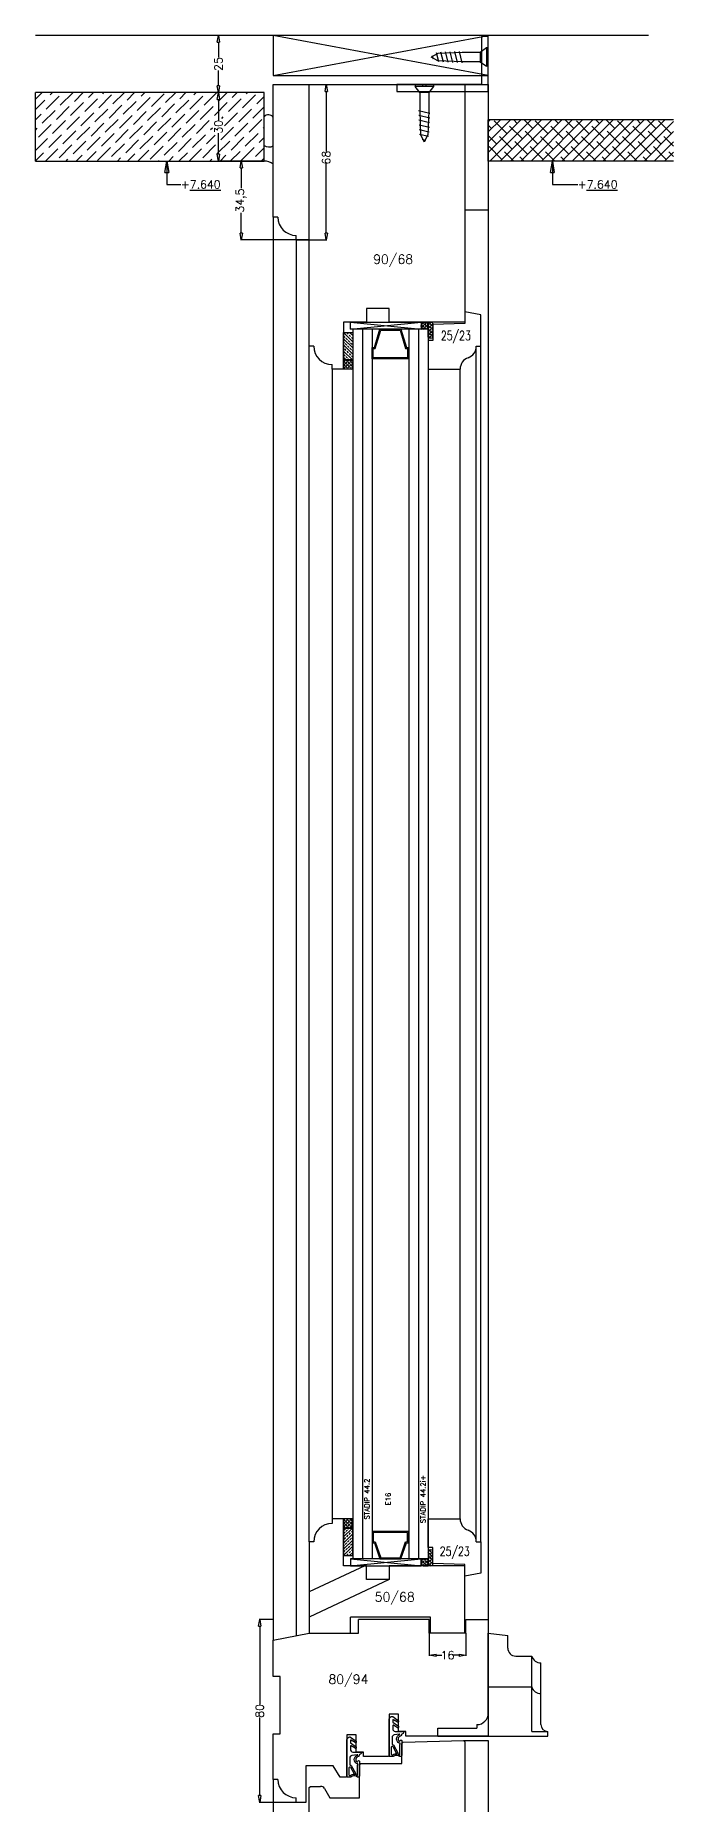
# Model space of a CAD drawing. Header units: millimetres. Extents: x -1007 to 7712, y -6262 to -71.
# Drawn here: x 625 to 904, y -1238 to -464 of the extents above; entities that cross this region are included whole.
import ezdxf
from ezdxf.enums import TextEntityAlignment as Align

# ---------------------------------------------------------------- set-up
doc = ezdxf.new("R2010")
doc.units = ezdxf.units.MM
doc.layers.get('0').update_dxf_attribs({"color": 250})
doc.layers.add('dim', color=7, linetype='Continuous')
doc.styles.add('romans', font='romans.shx')
doc.dimstyles.new('Ech 1-1', dxfattribs={"dimtxt": 3.5, "dimasz": 3, "dimexe": 0.25, "dimexo": 0, "dimgap": 0.01, "dimtad": 0, "dimdec": 8, "dimzin": 12, "dimtxsty": 'romans', "dimblk": 'CLOSEDBLANK', "dimcen": 2.5, "dimclrd": 9, "dimclre": 9, "dimclrt": 6, "dimadec": 4, "dimazin": 3, "dimtfac": 1, "dimtdec": 8, "dimtmove": 0, "dimatfit": 3, "dimldrblk": 'CLOSEDBLANK', "dimfxl": 0, "dimarcsym": 0})

# ---------------------------------------------------------------- blocks, each defined once
blk = doc.blocks.new('_ClosedBlank')
at = {"color": 0, "linetype": 'ByBlock', "lineweight": -2}
for p, q in [((-1, 0.17), (0, 0)), ((-1, 0.17), (-1, -0.17)), ((0, 0), (-1, -0.17))]:
    blk.add_line(p, q, dxfattribs=at)
blk = doc.blocks.new('*D16')
at = {"layer": 'Defpoints', "color": 0, "transparency": 16777216}
for p in [(723.32, -1156.64), (729.27, -1156.64), (739.27, -1236.64)]:
    blk.add_point(p, dxfattribs=at)
at = {"layer": 'dim', "color": 9, "lineweight": -2, "transparency": 16777216}
for p, q in [((729.27, -1156.64), (723.07, -1156.64)), ((723.32, -1159.64), (723.32, -1193.79)), ((723.32, -1233.64), (723.32, -1199.48)), ((739.27, -1236.64), (723.07, -1236.64))]:
    blk.add_line(p, q, dxfattribs=at)
at = {"layer": 'dim', "color": 9, "lineweight": -2, "transparency": 16777216, "xscale": 3, "yscale": 3, "zscale": 3}
for p, rotation in [((723.32, -1156.64), 90), ((723.32, -1236.64), 270)]:
    blk.add_blockref('_ClosedBlank', p, dxfattribs=dict(at, rotation=rotation))
at = {"layer": 'dim', "color": 6, "transparency": 16777216, "insert": (723.32, -1196.64), "char_height": 3.5, "attachment_point": 5, "rotation": 90, "style": 'romans'}
blk.add_mtext('80', dxfattribs=at)
blk = doc.blocks.new('*D69')
at = {"layer": 'Defpoints', "color": 0, "transparency": 16777216}
for p in [(725.27, -488.64), (705.28, -518.64), (725.27, -518.64)]:
    blk.add_point(p, dxfattribs=at)
at = {"layer": 'dim', "color": 9, "lineweight": -2, "transparency": 16777216}
for p, q in [((725.27, -488.64), (705.03, -488.64)), ((705.28, -491.64), (705.28, -500.79)), ((705.28, -515.64), (705.28, -506.48)), ((725.27, -518.64), (705.03, -518.64))]:
    blk.add_line(p, q, dxfattribs=at)
at = {"layer": 'dim', "color": 9, "lineweight": -2, "transparency": 16777216, "xscale": 3, "yscale": 3, "zscale": 3}
for p, rotation in [((705.28, -488.64), 90), ((705.28, -518.64), 270)]:
    blk.add_blockref('_ClosedBlank', p, dxfattribs=dict(at, rotation=rotation))
at = {"layer": 'dim', "color": 6, "transparency": 16777216, "insert": (705.28, -503.64), "char_height": 3.5, "attachment_point": 5, "rotation": 90, "style": 'romans'}
blk.add_mtext('30', dxfattribs=at)
blk = doc.blocks.new('*D17')
at = {"layer": 'Defpoints', "color": 0, "transparency": 16777216}
for p in [(715.24, -518.64), (725.27, -518.64), (739.27, -553.14)]:
    blk.add_point(p, dxfattribs=at)
at = {"layer": 'dim', "color": 9, "lineweight": -2, "transparency": 16777216}
for p, q in [((725.27, -518.64), (714.99, -518.64)), ((715.24, -521.64), (715.24, -530.54)), ((715.24, -550.14), (715.24, -541.23)), ((739.27, -553.14), (714.99, -553.14))]:
    blk.add_line(p, q, dxfattribs=at)
at = {"layer": 'dim', "color": 9, "lineweight": -2, "transparency": 16777216, "xscale": 3, "yscale": 3, "zscale": 3}
for p, rotation in [((715.24, -518.64), 90), ((715.24, -553.14), 270)]:
    blk.add_blockref('_ClosedBlank', p, dxfattribs=dict(at, rotation=rotation))
at = {"layer": 'dim', "color": 6, "transparency": 16777216, "insert": (715.24, -535.89), "char_height": 3.5, "attachment_point": 5, "rotation": 90, "style": 'romans'}
blk.add_mtext('34,5', dxfattribs=at)
blk = doc.blocks.new('*D70')
at = {"layer": 'Defpoints', "color": 0, "transparency": 16777216}
for p in [(705.28, -463.64), (729.27, -463.64), (725.27, -488.64)]:
    blk.add_point(p, dxfattribs=at)
at = {"layer": 'dim', "color": 9, "lineweight": -2, "transparency": 16777216}
for p, q in [((729.27, -463.64), (705.03, -463.64)), ((705.28, -466.64), (705.28, -473.29)), ((705.28, -485.64), (705.28, -478.98)), ((725.27, -488.64), (705.03, -488.64))]:
    blk.add_line(p, q, dxfattribs=at)
at = {"layer": 'dim', "color": 9, "lineweight": -2, "transparency": 16777216, "xscale": 3, "yscale": 3, "zscale": 3}
for p, rotation in [((705.28, -463.64), 90), ((705.28, -488.64), 270)]:
    blk.add_blockref('_ClosedBlank', p, dxfattribs=dict(at, rotation=rotation))
at = {"layer": 'dim', "color": 6, "transparency": 16777216, "insert": (705.28, -476.14), "char_height": 3.5, "attachment_point": 5, "rotation": 90, "style": 'romans'}
blk.add_mtext('25', dxfattribs=at)
blk = doc.blocks.new('*D18')
at = {"layer": 'Defpoints', "color": 0, "transparency": 16777216}
for p in [(729.27, -485.14), (752.39, -485.14), (739.27, -553.14)]:
    blk.add_point(p, dxfattribs=at)
at = {"layer": 'dim', "color": 9, "lineweight": -2, "transparency": 16777216}
for p, q in [((729.27, -485.14), (752.64, -485.14)), ((752.39, -488.14), (752.39, -514.38)), ((752.39, -550.14), (752.39, -519.9)), ((739.27, -553.14), (752.64, -553.14))]:
    blk.add_line(p, q, dxfattribs=at)
at = {"layer": 'dim', "color": 9, "lineweight": -2, "transparency": 16777216, "xscale": 3, "yscale": 3, "zscale": 3}
for p, rotation in [((752.39, -485.14), 90), ((752.39, -553.14), 270)]:
    blk.add_blockref('_ClosedBlank', p, dxfattribs=dict(at, rotation=rotation))
at = {"layer": 'dim', "color": 6, "transparency": 16777216, "insert": (752.39, -517.14), "char_height": 3.5, "attachment_point": 5, "rotation": 90, "style": 'romans'}
blk.add_mtext('68', dxfattribs=at)
blk = doc.blocks.new('*D72')
at = {"layer": 'Defpoints', "color": 0, "transparency": 16777216}
for p in [(797.47, -1162.64), (813.47, -1162.64), (813.47, -1172.26)]:
    blk.add_point(p, dxfattribs=at)
at = {"layer": 'dim', "color": 9, "lineweight": -2, "transparency": 16777216}
for p, q in [((797.47, -1162.64), (797.47, -1172.51)), ((813.47, -1162.64), (813.47, -1172.51)), ((800.47, -1172.26), (802.88, -1172.26)), ((810.47, -1172.26), (808.06, -1172.26))]:
    blk.add_line(p, q, dxfattribs=at)
at = {"layer": 'dim', "color": 9, "lineweight": -2, "transparency": 16777216, "xscale": 3, "yscale": 3, "zscale": 3, "rotation": 180}
blk.add_blockref('_ClosedBlank', (797.47, -1172.26), dxfattribs=at)
at = {"layer": 'dim', "color": 9, "lineweight": -2, "transparency": 16777216, "xscale": 3, "yscale": 3, "zscale": 3}
blk.add_blockref('_ClosedBlank', (813.47, -1172.26), dxfattribs=at)
at = {"layer": 'dim', "color": 6, "transparency": 16777216, "insert": (805.47, -1172.26), "char_height": 3.5, "attachment_point": 5, "style": 'romans'}
blk.add_mtext('16', dxfattribs=at)
blk = doc.blocks.new('7')
for p, q in [((9069.44, 5671.62), (8801.44, 5671.62)), ((8999.44, 5671.62), (8905.44, 5671.62)), ((8905.44, 5671.62), (8905.44, 5654.12)), ((8999.44, 5654.12), (8905.44, 5671.62)), ((8905.44, 5654.12), (8999.44, 5671.62)), ((8998.64, 5666.12), (8995.94, 5664.12)), ((8999.44, 5671.12), (8996.44, 5671.12)), ((8996.44, 5671.12), (8996.44, 5650.12)), ((8998.64, 5666.12), (8998.64, 5658.12)), ((8999.44, 5666.12), (8998.64, 5666.12)), ((8999.44, 5654.12), (8999.44, 5671.62)), ((8999.44, 5647.12), (8999.44, 5671.12)), ((8999.44, 5662.87), (8999.44, 5666.12)), ((8977.39, 5663.75), (8974.44, 5662.12)), ((8977.39, 5660.5), (8974.44, 5662.12)), ((8975.47, 5661.26), (8975, 5662.64)), ((8977.77, 5659.99), (8976.78, 5663.92)), ((8987.94, 5664.12), (8977.39, 5663.75)), ((8987.94, 5660.12), (8977.39, 5660.5)), ((8979.82, 5659.91), (8978.74, 5664.29)), ((8981.87, 5659.84), (8980.77, 5664.37)), ((8983.93, 5659.77), (8982.79, 5664.44)), ((8985.98, 5659.69), (8984.82, 5664.51)), ((8988.04, 5659.62), (8986.84, 5664.58)), ((8995.94, 5664.12), (8987.94, 5664.12)), ((8995.94, 5660.12), (8987.94, 5660.12)), ((8995.94, 5664.12), (8995.94, 5660.12)), ((8995.94, 5660.12), (8998.64, 5658.12)), ((8999.44, 5662.87), (8998.64, 5662.87)), ((8999.44, 5661.37), (8998.64, 5661.37)), ((8999.44, 5658.12), (8998.64, 5658.12)), ((8999.44, 5658.12), (8999.44, 5661.37)), ((8905.44, 5654.12), (8999.44, 5654.12)), ((8901.44, 5646.62), (8801.44, 5646.62)), ((8801.44, 5616.62), (8801.44, 5646.62)), ((8901.44, 5616.62), (8901.44, 5646.62)), ((8905.44, 5592.12), (8905.44, 5650.12)), ((8905.44, 5650.12), (8999.44, 5650.12)), ((8921.14, 5535.62), (8921.14, 5650.12)), ((8959.44, 5650.12), (8959.44, 5647.12)), ((8996.44, 5650.12), (8959.44, 5650.12)), ((8959.44, 5647.12), (8999.44, 5647.12)), ((8967.44, 5650.12), (8970.69, 5650.12)), ((8967.44, 5650.12), (8967.44, 5649.32)), ((8975.44, 5649.32), (8967.44, 5649.32)), ((8969.44, 5646.62), (8967.44, 5649.32)), ((8973.44, 5646.62), (8969.44, 5646.62)), ((8969.44, 5646.62), (8969.44, 5638.62)), ((8970.69, 5650.12), (8970.69, 5649.32)), ((8972.19, 5650.12), (8975.44, 5650.12)), ((8972.19, 5650.12), (8972.19, 5649.32)), ((8975.44, 5649.32), (8973.44, 5646.62)), ((8973.44, 5646.62), (8973.44, 5638.62)), ((8975.44, 5650.12), (8975.44, 5649.32)), ((8989.14, 5650.12), (8989.14, 5546.12)), ((8999.44, 5650.12), (8999.44, 5595.12)), ((8968.94, 5638.72), (8973.9, 5637.53)), ((8969.01, 5636.67), (8973.82, 5635.51)), ((8969.44, 5638.62), (8969.81, 5628.08)), ((8973.44, 5638.62), (8973.06, 5628.08)), ((8969.08, 5634.61), (8973.75, 5633.48)), ((8969.15, 5632.56), (8973.68, 5631.46)), ((8969.23, 5630.51), (8973.61, 5629.43)), ((8969.3, 5628.45), (8973.23, 5627.47)), ((8969.81, 5628.08), (8971.44, 5625.12)), ((8973.06, 5628.08), (8971.44, 5625.12)), ((9080.44, 5634.62), (8999.44, 5634.62)), ((8999.44, 5616.62), (8999.44, 5634.62)), ((8970.58, 5626.16), (8971.95, 5625.68)), ((8801.44, 5616.62), (8901.44, 5616.62)), ((9080.44, 5616.62), (8999.44, 5616.62)), ((8907.44, 5592.12), (8905.44, 5592.12)), ((8905.44, 5592.12), (8905.44, 4969.62)), ((8999.44, 5595.12), (8989.14, 5595.12)), ((8999.44, 5595.12), (8999.44, 4978.62)), ((8915.44, 5582.12), (8915.44, 5584.12)), ((8921.14, 5582.12), (8915.44, 5582.12)), ((8915.44, 5582.12), (8915.44, 4971.53)), ((8956.14, 5552.12), (8946.14, 5552.12)), ((8946.14, 5552.12), (8946.14, 5546.12)), ((8956.14, 5546.12), (8956.14, 5552.12)), ((8996.14, 5549.37), (8989.14, 5550.62)), ((8989.14, 5550.62), (8989.14, 5545.62)), ((8946.14, 5546.12), (8936.14, 5546.12)), ((8936.14, 5546.12), (8936.14, 5525.62)), ((8939.14, 5543.12), (8970.14, 5546.12)), ((8939.14, 5546.12), (8970.14, 5543.12)), ((8939.14, 5543.12), (8939.14, 5546.12)), ((8939.14, 5546.12), (8970.14, 5546.12)), ((8970.14, 5543.12), (8939.14, 5543.12)), ((8973.14, 5543.12), (8940.14, 5543.12)), ((8940.14, 5543.12), (8940.14, 5005.12)), ((8944.39, 5543.12), (8944.39, 5005.12)), ((8948.64, 5543.12), (8948.64, 5005.12)), ((8949.64, 5535.12), (8952.07, 5543.12)), ((8949.99, 5534.62), (8952.42, 5542.62)), ((8952.07, 5543.12), (8961.2, 5543.12)), ((8952.42, 5542.62), (8960.85, 5542.62)), ((8989.14, 5546.12), (8956.14, 5546.12)), ((8960.85, 5542.62), (8963.28, 5534.62)), ((8961.2, 5543.12), (8963.64, 5535.12)), ((8964.64, 5543.12), (8964.64, 5005.12)), ((8968.89, 5543.12), (8968.89, 5005.12)), ((8970.14, 5546.12), (8970.14, 5543.12)), ((8971.14, 5546.12), (8973.14, 5546.12)), ((8973.14, 5543.12), (8971.14, 5543.12)), ((8973.14, 5546.12), (8973.14, 5543.12)), ((8973.14, 5539.62), (8973.14, 5545.61)), ((8973.14, 5543.12), (8973.14, 5005.12)), ((8989.14, 5545.62), (8975.14, 5545.12)), ((8975.14, 5545.61), (8975.14, 5539.62)), ((8975.14, 5545.12), (8975.14, 5538.12)), ((8996.14, 5535.62), (8996.14, 5549.37)), ((8923.14, 5535.62), (8921.14, 5535.62)), ((8921.14, 5012.62), (8921.14, 5535.62)), ((8936.14, 5541.62), (8940.14, 5541.62)), ((8936.14, 5529.62), (8936.14, 5541.62)), ((8940.14, 5541.62), (8940.14, 5529.62)), ((8948.64, 5530.12), (8948.64, 5535.12)), ((8948.64, 5535.12), (8949.64, 5535.12)), ((8949.14, 5530.62), (8949.14, 5534.62)), ((8949.14, 5534.62), (8949.99, 5534.62)), ((8963.28, 5534.62), (8964.14, 5534.62)), ((8963.64, 5535.12), (8964.64, 5535.12)), ((8964.14, 5534.62), (8964.14, 5530.62)), ((8964.64, 5535.12), (8964.64, 5530.12)), ((8975.14, 5538.12), (8973.14, 5538.12)), ((8973.14, 5538.12), (8973.14, 5525.62)), ((8994.14, 5535.62), (8996.14, 5535.62)), ((8994.14, 5012.62), (8994.14, 5535.39)), ((8996.14, 5012.62), (8996.14, 5535.62)), ((8931.14, 5525.62), (8931.14, 5527.62)), ((8940.14, 5529.62), (8936.14, 5529.62)), ((8936.14, 5529.62), (8940.14, 5529.62)), ((8936.14, 5525.62), (8936.14, 5529.62)), ((8940.14, 5529.62), (8940.14, 5525.62)), ((8964.64, 5530.12), (8948.64, 5530.12)), ((8964.14, 5530.62), (8949.14, 5530.62)), ((8936.14, 5525.62), (8931.14, 5525.62)), ((8931.14, 5525.62), (8931.14, 5022.62)), ((8940.14, 5525.62), (8936.14, 5525.62)), ((8973.14, 5525.62), (8987.14, 5525.62)), ((8987.14, 5022.62), (8987.14, 5525.62)), ((8936.14, 5022.62), (8931.14, 5022.62)), ((8931.14, 5022.62), (8931.14, 5020.62)), ((8936.14, 5002.12), (8936.14, 5022.62)), ((8940.14, 5022.62), (8936.14, 5022.62)), ((8936.14, 5022.62), (8936.14, 5018.62)), ((8936.14, 5018.62), (8940.14, 5018.62)), ((8940.14, 5018.62), (8936.14, 5018.62)), ((8936.14, 5018.62), (8936.14, 5006.62)), ((8940.14, 5018.62), (8940.14, 5022.62)), ((8940.14, 5006.62), (8940.14, 5018.62)), ((8964.64, 5017.12), (8948.64, 5017.12)), ((8948.64, 5017.12), (8948.64, 5012.12)), ((8964.14, 5016.62), (8949.14, 5016.62)), ((8949.14, 5016.62), (8949.14, 5012.62)), ((8964.14, 5012.62), (8964.14, 5016.62)), ((8964.64, 5012.12), (8964.64, 5017.12)), ((8973.14, 5010.12), (8973.14, 5022.62)), ((8973.14, 5022.62), (8987.14, 5022.62)), ((8923.14, 5012.62), (8921.14, 5012.62)), ((8921.14, 5012.62), (8921.14, 4972.62)), ((8948.64, 5012.12), (8949.64, 5012.12)), ((8949.14, 5012.62), (8949.99, 5012.62)), ((8949.64, 5012.12), (8952.07, 5005.12)), ((8949.99, 5012.62), (8952.42, 5005.62)), ((8960.85, 5005.62), (8963.28, 5012.62)), ((8961.2, 5005.12), (8963.64, 5012.12)), ((8963.28, 5012.62), (8964.14, 5012.62)), ((8963.64, 5012.12), (8964.64, 5012.12)), ((8975.14, 5010.12), (8973.14, 5010.12)), ((8973.14, 5008.62), (8973.14, 5002.63)), ((8975.14, 5003.12), (8975.14, 5010.12)), ((8975.14, 5002.63), (8975.14, 5008.62)), ((8994.14, 5012.62), (8996.14, 5012.62)), ((8996.14, 5012.62), (8996.14, 4998.87)), ((8945.39, 5002.12), (8921.14, 4990.72)), ((8936.14, 5006.62), (8940.14, 5006.62)), ((8946.14, 5002.12), (8936.14, 5002.12)), ((8939.14, 5002.12), (8970.14, 5005.12)), ((8939.14, 5005.12), (8970.14, 5002.12)), ((8970.14, 5005.12), (8939.14, 5005.12)), ((8939.14, 5005.12), (8939.14, 5002.12)), ((8939.14, 5002.12), (8970.14, 5002.12)), ((8973.14, 5005.12), (8940.14, 5005.12)), ((8946.14, 4996.12), (8946.14, 5002.12)), ((8952.07, 5005.12), (8961.2, 5005.12)), ((8952.42, 5005.62), (8960.85, 5005.62)), ((8989.14, 5002.12), (8956.14, 5002.12)), ((8956.14, 5002.12), (8956.14, 4996.12)), ((8970.14, 5002.12), (8970.14, 5005.12)), ((8973.14, 5005.12), (8971.14, 5005.12)), ((8971.14, 5002.12), (8973.14, 5002.12)), ((8973.14, 5002.12), (8973.14, 5005.12)), ((8989.14, 5002.62), (8975.14, 5003.12)), ((8989.14, 4997.62), (8989.14, 5002.62)), ((8989.14, 4978.62), (8989.14, 5002.12)), ((8956.14, 4996.12), (8921.14, 4979.67)), ((8956.14, 4996.12), (8946.14, 4996.12)), ((8996.14, 4998.87), (8989.14, 4997.62)), ((8939.14, 4972.62), (8939.14, 4979.62)), ((8974.14, 4979.62), (8939.14, 4979.62)), ((8942.64, 4972.62), (8942.64, 4978.62)), ((8973.64, 4978.62), (8942.64, 4978.62)), ((8973.64, 4972.62), (8973.64, 4978.62)), ((8974.14, 4972.62), (8974.14, 4979.62)), ((8989.14, 4972.62), (8989.14, 4978.62)), ((8989.64, 4978.62), (8999.44, 4978.62)), ((8989.64, 4972.62), (8989.64, 4978.62)), ((8999.44, 4978.62), (8999.44, 4927.62)), ((8905.44, 4969.62), (8921.14, 4972.62)), ((8905.44, 4953.62), (8905.44, 4969.62)), ((8921.14, 4972.62), (8942.64, 4972.62)), ((8989.64, 4972.62), (8973.64, 4972.62)), ((8999.44, 4937.62), (8999.44, 4972.62)), ((8999.44, 4972.62), (9007.94, 4971.62)), ((9007.94, 4966.12), (9007.94, 4971.62)), ((9011.44, 4962.62), (9018.44, 4962.62)), ((9018.44, 4929.62), (9018.44, 4962.62)), ((8908.44, 4953.62), (8905.44, 4953.62)), ((8908.44, 4928.62), (8908.44, 4953.62)), ((9022.44, 4932.62), (9022.44, 4959.66)), ((8999.44, 4949.12), (9018.44, 4949.12)), ((8960.14, 4937.12), (8956.14, 4937.12)), ((8956.14, 4937.12), (8956.14, 4919.12)), ((8960.14, 4929.62), (8960.14, 4937.12)), ((8977.44, 4927.62), (8977.44, 4931.12)), ((8977.44, 4931.12), (8994.44, 4931.12)), ((8994.44, 4932.62), (8994.44, 4931.12)), ((8905.44, 4908.62), (8905.44, 4928.62)), ((8905.44, 4928.62), (8908.44, 4928.62)), ((8941.64, 4928.12), (8937.64, 4928.12)), ((8937.64, 4928.12), (8937.64, 4910.12)), ((8941.64, 4920.62), (8941.64, 4928.12)), ((8963.44, 4929.62), (8960.14, 4929.62)), ((8961.64, 4924.41), (8962.14, 4924.92)), ((8961.64, 4915.62), (8961.64, 4924.41)), ((8962.14, 4924.92), (8988.64, 4925.62)), ((8962.84, 4929.62), (8962.84, 4929.59)), ((8963.44, 4927.62), (8963.44, 4929.62)), ((8999.44, 4927.62), (8963.44, 4927.62)), ((8977.44, 4927.62), (8999.44, 4927.62)), ((8988.64, 4925.62), (8989.14, 4925.14)), ((8988.64, 4925.62), (8999.44, 4925.62)), ((8989.14, 4925.14), (8989.14, 4856.12)), ((8999.44, 4927.62), (9025.44, 4927.62)), ((8999.44, 4925.62), (8999.44, 3319.62)), ((9018.44, 4929.62), (9025.44, 4929.62)), ((9025.44, 4927.62), (9025.44, 4929.62)), ((8944.94, 4920.62), (8941.64, 4920.62)), ((8943.14, 4915.12), (8943.64, 4915.62)), ((8943.14, 4900.62), (8943.14, 4915.12)), ((8943.64, 4915.62), (8961.64, 4915.62)), ((8944.34, 4920.62), (8944.34, 4920.59)), ((8944.94, 4918.62), (8944.94, 4920.62)), ((8955.64, 4918.62), (8944.94, 4918.62)), ((8956.14, 4919.12), (8955.64, 4918.62)), ((8905.44, 4908.62), (8905.44, 3390.11)), ((8907.44, 4908.62), (8905.44, 4908.62)), ((8931.64, 4914.62), (8919.64, 4914.62)), ((8919.64, 4914.62), (8919.64, 4898.62)), ((8934.64, 4909.62), (8931.64, 4914.62)), ((8937.14, 4909.62), (8934.64, 4909.62)), ((8937.64, 4910.12), (8937.14, 4909.62)), ((8915.44, 4898.62), (8915.44, 4900.62)), ((8921.14, 4905.12), (8921.64, 4905.62)), ((8921.14, 4845.62), (8921.14, 4905.12)), ((8921.64, 4905.62), (8926.09, 4905.62)), ((8927.82, 4904.63), (8930.14, 4900.62)), ((8930.14, 4900.62), (8943.14, 4900.62)), ((8919.64, 4898.62), (8915.44, 4898.62))]:
    blk.add_line(p, q)
at = {"linetype": 'Continuous'}
for p, q in [((8801.44, 5639.17), (8805.58, 5643.31)), ((8801.65, 5643.87), (8804.4, 5646.62)), ((8806.14, 5639.38), (8811.75, 5645)), ((8807.82, 5645.56), (8808.89, 5646.62)), ((8812.31, 5641.07), (8817.87, 5646.62)), ((8818.49, 5642.75), (8822.36, 5646.62)), ((8822.98, 5638.26), (8828.59, 5643.87)), ((8824.66, 5644.43), (8826.85, 5646.62)), ((8829.15, 5639.94), (8834.76, 5645.56)), ((8830.84, 5646.12), (8831.34, 5646.62)), ((8835.33, 5641.63), (8840.32, 5646.62)), ((8839.82, 5637.14), (8845.43, 5642.75)), ((8841.5, 5643.31), (8844.81, 5646.62)), ((8845.99, 5638.82), (8851.6, 5644.43)), ((8847.67, 5645), (8849.3, 5646.62)), ((8852.16, 5640.51), (8857.78, 5646.12)), ((8858.34, 5642.19), (8862.77, 5646.62)), ((8862.83, 5637.7), (8868.44, 5643.31)), ((8864.51, 5643.87), (8867.26, 5646.62)), ((8869, 5639.38), (8874.61, 5645)), ((8870.69, 5645.56), (8871.75, 5646.62)), ((8875.18, 5641.07), (8880.73, 5646.62)), ((8881.35, 5642.75), (8885.22, 5646.62)), ((8885.84, 5638.26), (8891.45, 5643.87)), ((8887.52, 5644.43), (8889.71, 5646.62)), ((8892.01, 5639.94), (8897.63, 5645.56)), ((8893.7, 5646.12), (8894.2, 5646.62)), ((8898.19, 5641.63), (8901.44, 5644.88)), ((8801.44, 5634.68), (8803.89, 5637.14)), ((8804.46, 5633.21), (8810.07, 5638.82)), ((8810.63, 5634.89), (8816.24, 5640.51)), ((8815.12, 5630.4), (8820.73, 5636.02)), ((8816.8, 5636.58), (8822.42, 5642.19)), ((8821.29, 5632.09), (8826.91, 5637.7)), ((8827.47, 5633.77), (8833.08, 5639.38)), ((8831.96, 5629.28), (8837.57, 5634.89)), ((8833.64, 5635.45), (8839.25, 5641.07)), ((8838.13, 5630.96), (8843.74, 5636.58)), ((8844.31, 5632.65), (8849.92, 5638.26)), ((8850.48, 5634.33), (8856.09, 5639.94)), ((8854.97, 5629.84), (8860.58, 5635.45)), ((8856.65, 5636.02), (8862.27, 5641.63)), ((8861.14, 5631.53), (8866.76, 5637.14)), ((8867.32, 5633.21), (8872.93, 5638.82)), ((8873.49, 5634.89), (8879.1, 5640.51)), ((8879.67, 5636.58), (8885.28, 5642.19)), ((8882.91, 5635.33), (8883.59, 5636.02)), ((8884.16, 5632.09), (8889.77, 5637.7)), ((8890.33, 5633.77), (8895.94, 5639.38)), ((8894.82, 5629.28), (8900.43, 5634.89)), ((8896.5, 5635.45), (8901.44, 5640.39)), ((8801.44, 5630.19), (8802.21, 5630.96)), ((8802.77, 5627.03), (8808.39, 5632.65)), ((8807.26, 5622.54), (8812.88, 5628.16)), ((8808.95, 5628.72), (8814.56, 5634.33)), ((8813.44, 5624.23), (8819.05, 5629.84)), ((8819.61, 5625.91), (8825.22, 5631.53)), ((8824.1, 5621.42), (8829.71, 5627.03)), ((8825.78, 5627.6), (8831.4, 5633.21)), ((8830.27, 5623.11), (8835.89, 5628.72)), ((8836.45, 5624.79), (8842.06, 5630.4)), ((8842.62, 5626.47), (8848.23, 5632.09)), ((8847.11, 5621.98), (8852.73, 5627.6)), ((8848.8, 5628.16), (8854.41, 5633.77)), ((8853.29, 5623.67), (8858.9, 5629.28)), ((8859.46, 5625.35), (8865.07, 5630.96)), ((8865.63, 5627.03), (8871.25, 5632.65)), ((8870.12, 5622.54), (8875.74, 5628.16)), ((8871.81, 5628.72), (8877.42, 5634.33)), ((8876.3, 5624.23), (8879.98, 5627.91)), ((8877.98, 5630.4), (8878.82, 5631.24)), ((8882.47, 5625.91), (8888.08, 5631.53)), ((8886.96, 5621.42), (8892.57, 5627.03)), ((8888.65, 5627.6), (8894.26, 5633.21)), ((8893.14, 5623.11), (8898.75, 5628.72)), ((8900.99, 5630.96), (8901.44, 5631.41)), ((8999.44, 5633.85), (9000.21, 5634.62)), ((8999.44, 5629.36), (9004.7, 5634.62)), ((8999.44, 5624.87), (9009.19, 5634.62)), ((8999.44, 5620.38), (9013.68, 5634.62)), ((9000.9, 5630.82), (8999.44, 5632.28)), ((9003.14, 5624.08), (8999.44, 5627.79)), ((9000.17, 5616.62), (9018.17, 5634.62)), ((9007.63, 5628.57), (9002.02, 5634.19)), ((9009.88, 5621.84), (9004.27, 5627.45)), ((9004.66, 5616.62), (9022.66, 5634.62)), ((9014.37, 5626.33), (9008.76, 5631.94)), ((9009.15, 5616.62), (9027.15, 5634.62)), ((9012.12, 5633.06), (9010.57, 5634.62)), ((9013.64, 5616.62), (9031.64, 5634.62)), ((9018.86, 5630.82), (9015.06, 5634.62)), ((9021.1, 5624.08), (9015.49, 5629.7)), ((9018.13, 5616.62), (9036.13, 5634.62)), ((9025.59, 5628.57), (9019.98, 5634.19)), ((9027.84, 5621.84), (9022.23, 5627.45)), ((9022.62, 5616.62), (9040.62, 5634.62)), ((9032.33, 5626.33), (9026.72, 5631.94)), ((9027.11, 5616.62), (9045.11, 5634.62)), ((9030.08, 5633.06), (9028.53, 5634.62)), ((9031.6, 5616.62), (9049.6, 5634.62)), ((9036.82, 5630.82), (9033.02, 5634.62)), ((9039.07, 5624.08), (9033.45, 5629.7)), ((9036.09, 5616.62), (9054.09, 5634.62)), ((9043.56, 5628.57), (9037.94, 5634.19)), ((9045.8, 5621.84), (9040.19, 5627.45)), ((9040.58, 5616.62), (9058.58, 5634.62)), ((9050.29, 5626.33), (9044.68, 5631.94)), ((9045.07, 5616.62), (9063.07, 5634.62)), ((9048.05, 5633.06), (9046.49, 5634.62)), ((9049.56, 5616.62), (9067.56, 5634.62)), ((9054.78, 5630.82), (9050.98, 5634.62)), ((9057.03, 5624.08), (9051.41, 5629.7)), ((9054.05, 5616.62), (9072.05, 5634.62)), ((9061.52, 5628.57), (9055.9, 5634.19)), ((9063.76, 5621.84), (9058.15, 5627.45)), ((9058.54, 5616.62), (9076.54, 5634.62)), ((9068.25, 5626.33), (9062.64, 5631.94)), ((9063.03, 5616.62), (9080.44, 5634.02)), ((9066.01, 5633.06), (9064.45, 5634.62)), ((9067.52, 5616.62), (9080.44, 5629.53)), ((9072.74, 5630.82), (9068.94, 5634.62)), ((9074.99, 5624.08), (9069.37, 5629.7)), ((9079.48, 5628.57), (9073.86, 5634.19)), ((9080.44, 5623.13), (9076.11, 5627.45)), ((8801.44, 5621.21), (8806.7, 5626.47)), ((8801.44, 5616.72), (8805.02, 5620.3)), ((8805.83, 5616.62), (8811.19, 5621.98)), ((8811.75, 5618.05), (8817.37, 5623.67)), ((8817.93, 5619.74), (8823.54, 5625.35)), ((8823.79, 5616.62), (8828.03, 5620.86)), ((8828.59, 5616.93), (8834.2, 5622.54)), ((8834.76, 5618.62), (8840.38, 5624.23)), ((8840.94, 5620.3), (8846.55, 5625.91)), ((8841.75, 5616.62), (8844.87, 5619.74)), ((8846.24, 5616.62), (8851.04, 5621.42)), ((8851.6, 5617.49), (8857.22, 5623.11)), ((8857.78, 5619.18), (8863.39, 5624.79)), ((8863.95, 5620.86), (8869.56, 5626.47)), ((8864.2, 5616.62), (8867.88, 5620.3)), ((8868.69, 5616.62), (8874.05, 5621.98)), ((8874.61, 5618.05), (8880.23, 5623.67)), ((8880.79, 5619.74), (8886.4, 5625.35)), ((8886.65, 5616.62), (8890.89, 5620.86)), ((8891.45, 5616.93), (8897.07, 5622.54)), ((8897.63, 5618.62), (8901.44, 5622.43)), ((8899.31, 5624.79), (8901.44, 5626.92)), ((9005.39, 5617.35), (8999.78, 5622.96)), ((9010.61, 5616.62), (9006.51, 5620.72)), ((9016.61, 5619.59), (9011, 5625.21)), ((9023.35, 5617.35), (9017.74, 5622.96)), ((9028.57, 5616.62), (9024.47, 5620.72)), ((9034.58, 5619.59), (9028.96, 5625.21)), ((9041.31, 5617.35), (9035.7, 5622.96)), ((9046.53, 5616.62), (9042.43, 5620.72)), ((9052.54, 5619.59), (9046.92, 5625.21)), ((9059.27, 5617.35), (9053.66, 5622.96)), ((9064.49, 5616.62), (9060.39, 5620.72)), ((9070.5, 5619.59), (9064.88, 5625.21)), ((9077.23, 5617.35), (9071.62, 5622.96)), ((9072.01, 5616.62), (9080.44, 5625.04)), ((9076.5, 5616.62), (9080.44, 5620.55)), ((9080.44, 5618.64), (9078.35, 5620.72)), ((8814.81, 5616.62), (8815.68, 5617.49)), ((8819.3, 5616.62), (8821.86, 5619.18)), ((8837.26, 5616.62), (8838.69, 5618.05)), ((8855.22, 5616.62), (8855.53, 5616.93)), ((8859.71, 5616.62), (8861.71, 5618.62)), ((8877.67, 5616.62), (8878.54, 5617.49)), ((8882.16, 5616.62), (8884.72, 5619.18)), ((8900.12, 5616.62), (8901.44, 5617.94)), ((9015.1, 5616.62), (9013.25, 5618.47)), ((9033.06, 5616.62), (9031.21, 5618.47)), ((9051.02, 5616.62), (9049.17, 5618.47)), ((9068.98, 5616.62), (9067.13, 5618.47)), ((8970.14, 5545.23), (8970.08, 5545.17)), ((8970.14, 5545.23), (8970.68, 5544.69)), ((8970.88, 5545.97), (8970.34, 5545.43)), ((8970.88, 5544.49), (8970.34, 5543.95)), ((8970.88, 5545.97), (8971.42, 5545.43)), ((8970.88, 5544.49), (8971.42, 5543.95)), ((8971.62, 5545.23), (8971.08, 5544.69)), ((8971.62, 5543.74), (8971.08, 5543.21)), ((8971.62, 5545.23), (8972.16, 5544.69)), ((8971.62, 5543.74), (8972.16, 5543.21)), ((8972.36, 5545.97), (8971.82, 5545.43)), ((8972.36, 5544.49), (8971.82, 5543.95)), ((8972.36, 5545.97), (8972.9, 5545.43)), ((8972.36, 5544.49), (8972.9, 5543.95)), ((8973.1, 5545.23), (8972.56, 5544.69)), ((8973.1, 5543.74), (8972.56, 5543.21)), ((8973.1, 5545.23), (8973.14, 5545.19)), ((8973.1, 5543.74), (8973.14, 5543.71)), ((8973.14, 5544.76), (8973.64, 5544.26)), ((8973.14, 5543.28), (8973.64, 5542.78)), ((8973.84, 5545.54), (8973.3, 5545)), ((8973.84, 5544.06), (8973.3, 5543.52)), ((8973.84, 5542.58), (8973.3, 5542.04)), ((8973.46, 5545.92), (8973.64, 5545.74)), ((8973.84, 5545.54), (8974.38, 5545)), ((8973.84, 5544.06), (8974.38, 5543.52)), ((8973.84, 5542.58), (8974.38, 5542.04)), ((8974.4, 5546.09), (8974.04, 5545.74)), ((8974.58, 5544.8), (8974.04, 5544.26)), ((8974.58, 5543.32), (8974.04, 5542.78)), ((8974.58, 5544.8), (8975.12, 5544.26)), ((8974.58, 5543.32), (8975.12, 5542.78)), ((8975.14, 5545.35), (8974.78, 5545)), ((8975.14, 5543.87), (8974.78, 5543.52)), ((8975.14, 5542.39), (8974.78, 5542.04)), ((8936.14, 5541.58), (8940.14, 5537.58)), ((8936.14, 5538.88), (8940.14, 5534.88)), ((8936.14, 5537.54), (8936.53, 5537.14)), ((8936.14, 5536.19), (8940.14, 5532.19)), ((8936.14, 5534.84), (8936.19, 5534.79)), ((8936.19, 5540.17), (8936.86, 5539.5)), ((8936.53, 5534.45), (8937.2, 5533.78)), ((8936.86, 5536.81), (8937.54, 5536.13)), ((8937.2, 5539.16), (8937.87, 5538.49)), ((8937.54, 5541.52), (8938.21, 5540.85)), ((8937.87, 5535.8), (8938.55, 5535.12)), ((8938.21, 5538.15), (8938.88, 5537.48)), ((8938.55, 5540.51), (8939.22, 5539.84)), ((8938.78, 5541.62), (8940.14, 5540.27)), ((8938.88, 5534.79), (8939.56, 5534.11)), ((8939.22, 5537.14), (8939.89, 5536.47)), ((8939.56, 5539.5), (8940.14, 5538.92)), ((8940.13, 5541.62), (8940.14, 5541.62)), ((8973.14, 5541.8), (8973.64, 5541.3)), ((8973.14, 5540.32), (8973.64, 5539.81)), ((8973.84, 5541.09), (8973.3, 5540.56)), ((8973.84, 5539.61), (8973.52, 5539.29)), ((8973.84, 5541.09), (8974.38, 5540.56)), ((8973.84, 5539.61), (8974.32, 5539.14)), ((8974.58, 5541.84), (8974.04, 5541.3)), ((8974.58, 5540.35), (8974.04, 5539.81)), ((8974.58, 5541.84), (8975.12, 5541.3)), ((8974.58, 5540.35), (8975.12, 5539.81)), ((8975.14, 5540.91), (8974.78, 5540.56)), ((8936.14, 5533.49), (8940.01, 5529.62)), ((8936.14, 5530.8), (8937.31, 5529.62)), ((8936.14, 5529.18), (8936.19, 5529.13)), ((8936.39, 5528.93), (8936.14, 5528.67)), ((8936.14, 5527.7), (8936.19, 5527.65)), ((8936.39, 5527.45), (8936.14, 5527.19)), ((8936.19, 5532.09), (8936.86, 5531.42)), ((8936.39, 5528.93), (8936.93, 5528.39)), ((8936.39, 5527.45), (8936.93, 5526.91)), ((8937.09, 5529.62), (8936.59, 5529.13)), ((8937.13, 5528.19), (8936.59, 5527.65)), ((8937.13, 5526.7), (8936.59, 5526.17)), ((8937.13, 5528.19), (8937.67, 5527.65)), ((8937.13, 5526.7), (8937.67, 5526.17)), ((8937.18, 5529.62), (8937.67, 5529.13)), ((8937.2, 5531.08), (8937.87, 5530.41)), ((8937.87, 5528.93), (8937.34, 5528.39)), ((8937.87, 5527.45), (8937.34, 5526.91)), ((8937.54, 5533.44), (8938.21, 5532.77)), ((8937.87, 5528.93), (8938.41, 5528.39)), ((8937.87, 5527.45), (8938.41, 5526.91)), ((8938.57, 5529.62), (8938.08, 5529.13)), ((8938.61, 5528.19), (8938.08, 5527.65)), ((8938.61, 5526.7), (8938.08, 5526.17)), ((8938.21, 5530.07), (8938.66, 5529.62)), ((8938.55, 5532.43), (8939.22, 5531.76)), ((8938.61, 5528.19), (8939.15, 5527.65)), ((8938.61, 5526.7), (8939.15, 5526.17)), ((8938.66, 5529.62), (8939.15, 5529.13)), ((8939.36, 5528.93), (8938.82, 5528.39)), ((8939.36, 5527.45), (8938.82, 5526.91)), ((8939.36, 5528.93), (8939.89, 5528.39)), ((8939.36, 5527.45), (8939.89, 5526.91)), ((8939.56, 5531.42), (8940.14, 5530.84)), ((8940.05, 5529.62), (8939.56, 5529.13)), ((8940.1, 5528.19), (8939.56, 5527.65)), ((8940.1, 5526.7), (8939.56, 5526.17)), ((8939.89, 5533.78), (8940.14, 5533.54)), ((8940.1, 5528.19), (8940.14, 5528.15)), ((8940.1, 5526.7), (8940.14, 5526.67)), ((8936.14, 5526.22), (8936.19, 5526.17)), ((8936.39, 5525.96), (8936.14, 5525.71)), ((8936.39, 5525.96), (8936.73, 5525.62)), ((8937.87, 5525.96), (8937.53, 5525.62)), ((8937.87, 5525.96), (8938.21, 5525.62)), ((8939.36, 5525.96), (8939.01, 5525.62)), ((8939.36, 5525.96), (8939.7, 5525.62)), ((8936.39, 5022.28), (8936.14, 5022.54)), ((8936.14, 5022.02), (8936.19, 5022.08)), ((8936.39, 5020.8), (8936.14, 5021.06)), ((8936.14, 5020.54), (8936.19, 5020.6)), ((8936.39, 5019.32), (8936.14, 5019.57)), ((8936.14, 5019.06), (8936.19, 5019.12)), ((8936.14, 5017.44), (8937.31, 5018.62)), ((8936.14, 5014.75), (8940.01, 5018.62)), ((8936.14, 5012.06), (8940.14, 5016.06)), ((8936.19, 5016.15), (8936.86, 5016.83)), ((8936.39, 5022.28), (8936.73, 5022.62)), ((8936.39, 5020.8), (8936.93, 5021.34)), ((8936.39, 5019.32), (8936.93, 5019.86)), ((8937.13, 5021.54), (8936.59, 5022.08)), ((8937.13, 5020.06), (8936.59, 5020.6)), ((8937.09, 5018.62), (8936.59, 5019.12)), ((8937.13, 5021.54), (8937.67, 5022.08)), ((8937.13, 5020.06), (8937.67, 5020.6)), ((8937.18, 5018.62), (8937.67, 5019.12)), ((8937.2, 5017.16), (8937.87, 5017.84)), ((8937.87, 5020.8), (8937.34, 5021.34)), ((8937.87, 5019.32), (8937.34, 5019.86)), ((8937.87, 5022.28), (8937.53, 5022.62)), ((8937.87, 5022.28), (8938.21, 5022.62)), ((8937.87, 5020.8), (8938.41, 5021.34)), ((8937.87, 5019.32), (8938.41, 5019.86)), ((8938.61, 5021.54), (8938.08, 5022.08)), ((8938.61, 5020.06), (8938.08, 5020.6)), ((8938.57, 5018.62), (8938.08, 5019.12)), ((8938.21, 5018.17), (8938.66, 5018.62)), ((8938.55, 5015.82), (8939.22, 5016.49)), ((8938.61, 5021.54), (8939.15, 5022.08)), ((8938.61, 5020.06), (8939.15, 5020.6)), ((8938.66, 5018.62), (8939.15, 5019.12)), ((8939.36, 5020.8), (8938.82, 5021.34)), ((8939.36, 5019.32), (8938.82, 5019.86)), ((8939.36, 5022.28), (8939.01, 5022.62)), ((8939.36, 5022.28), (8939.7, 5022.62)), ((8939.36, 5020.8), (8939.89, 5021.34)), ((8939.36, 5019.32), (8939.89, 5019.86)), ((8940.1, 5021.54), (8939.56, 5022.08)), ((8940.1, 5020.06), (8939.56, 5020.6)), ((8940.05, 5018.62), (8939.56, 5019.12)), ((8939.56, 5016.83), (8940.14, 5017.4)), ((8940.1, 5021.54), (8940.14, 5021.58)), ((8940.1, 5020.06), (8940.14, 5020.1)), ((8936.14, 5013.4), (8936.19, 5013.46)), ((8936.14, 5009.36), (8940.14, 5013.36)), ((8936.14, 5010.71), (8936.53, 5011.1)), ((8936.14, 5006.67), (8940.14, 5010.67)), ((8936.19, 5008.07), (8936.86, 5008.74)), ((8936.53, 5013.8), (8937.2, 5014.47)), ((8936.86, 5011.44), (8937.54, 5012.11)), ((8937.2, 5009.08), (8937.87, 5009.75)), ((8937.54, 5014.81), (8938.21, 5015.48)), ((8937.87, 5012.45), (8938.55, 5013.12)), ((8938.21, 5010.09), (8938.88, 5010.76)), ((8938.55, 5007.73), (8939.22, 5008.41)), ((8938.78, 5006.62), (8940.14, 5007.97)), ((8938.88, 5013.46), (8939.56, 5014.13)), ((8939.22, 5011.1), (8939.89, 5011.77)), ((8939.56, 5008.74), (8940.14, 5009.32)), ((8939.89, 5014.47), (8940.14, 5014.71)), ((8973.14, 5007.93), (8973.64, 5008.43)), ((8973.84, 5008.63), (8973.52, 5008.96)), ((8973.84, 5008.63), (8974.32, 5009.11)), ((8974.58, 5007.89), (8974.04, 5008.43)), ((8974.58, 5007.89), (8975.12, 5008.43)), ((8937.54, 5006.72), (8938.21, 5007.4)), ((8940.13, 5006.62), (8940.14, 5006.63)), ((8970.14, 5003.02), (8970.08, 5003.08)), ((8970.14, 5003.02), (8970.68, 5003.56)), ((8970.88, 5003.76), (8970.34, 5004.3)), ((8970.88, 5002.28), (8970.34, 5002.82)), ((8970.88, 5003.76), (8971.42, 5004.3)), ((8970.88, 5002.28), (8971.42, 5002.82)), ((8971.62, 5004.5), (8971.08, 5005.04)), ((8971.62, 5003.02), (8971.08, 5003.56)), ((8971.62, 5004.5), (8972.16, 5005.04)), ((8971.62, 5003.02), (8972.16, 5003.56)), ((8972.36, 5003.76), (8971.82, 5004.3)), ((8972.36, 5002.28), (8971.82, 5002.82)), ((8972.36, 5003.76), (8972.9, 5004.3)), ((8972.36, 5002.28), (8972.9, 5002.82)), ((8973.1, 5004.5), (8972.56, 5005.04)), ((8973.1, 5003.02), (8972.56, 5003.56)), ((8973.1, 5004.5), (8973.14, 5004.54)), ((8973.1, 5003.02), (8973.14, 5003.05)), ((8973.14, 5006.44), (8973.64, 5006.95)), ((8973.14, 5004.96), (8973.64, 5005.47)), ((8973.14, 5003.48), (8973.64, 5003.98)), ((8973.84, 5007.15), (8973.3, 5007.69)), ((8973.84, 5005.67), (8973.3, 5006.21)), ((8973.84, 5004.19), (8973.3, 5004.73)), ((8973.84, 5002.7), (8973.3, 5003.24)), ((8973.46, 5002.32), (8973.64, 5002.5)), ((8973.84, 5007.15), (8974.38, 5007.69)), ((8973.84, 5005.67), (8974.38, 5006.21)), ((8973.84, 5004.19), (8974.38, 5004.73)), ((8973.84, 5002.7), (8974.38, 5003.24)), ((8974.58, 5006.41), (8974.04, 5006.95)), ((8974.58, 5004.93), (8974.04, 5005.47)), ((8974.58, 5003.45), (8974.04, 5003.98)), ((8974.4, 5002.15), (8974.04, 5002.5)), ((8974.58, 5006.41), (8975.12, 5006.95)), ((8974.58, 5004.93), (8975.12, 5005.47)), ((8974.58, 5003.45), (8975.12, 5003.98)), ((8975.14, 5007.34), (8974.78, 5007.69)), ((8975.14, 5005.86), (8974.78, 5006.21)), ((8975.14, 5004.37), (8974.78, 5004.73)), ((8975.14, 5002.89), (8974.78, 5003.24))]:
    blk.add_line(p, q, dxfattribs=at)
for points in [[(8959.99, 4926.37, 0.206505), (8960.62, 4925.28, 0.277528), (8960.78, 4925.4), (8960.86, 4925.61, -0.626267), (8961.58, 4925.66, -0.131441), (8961.64, 4925.46), (8961.64, 4919.12, -0.509109), (8960.76, 4918.7, 0.294424), (8958.12, 4918.85, -0.173488), (8957.48, 4918.62), (8956.14, 4918.62), (8956.14, 4935, -0.415334), (8957.36, 4936.22, -0.048115), (8957.59, 4936.2, -0.113375), (8957.67, 4936.16), (8960.1, 4934.34, -0.235966), (8960.14, 4934.26), (8960.14, 4933.85, -0.247659), (8960.09, 4933.77, -0.287937), (8959.72, 4933.75), (8957.94, 4934.78, 0.576722), (8957.64, 4934.61), (8957.64, 4933.82, 0.235966), (8957.72, 4933.66), (8960.1, 4931.87, -0.235966), (8960.14, 4931.79), (8960.14, 4931.38, -0.247659), (8960.09, 4931.3, -0.287937), (8959.72, 4931.28), (8957.94, 4932.31, 0.576722), (8957.64, 4932.13), (8957.64, 4930.85, 0.384094), (8958.73, 4929.63, 0.021813), (8958.84, 4929.62), (8962.66, 4929.62), (8962.65, 4929.54, -0.333043), (8961.85, 4928.64, 0.293245), (8961.46, 4928.27, -0.008528), (8961.36, 4927.84, -0.265517), (8961.18, 4927.66, -0.023748), (8960.97, 4927.61, 0.356149), (8959.99, 4926.37, 0.356149)], [(8941.49, 4917.37, 0.206505), (8942.12, 4916.28, 0.277528), (8942.28, 4916.4), (8942.36, 4916.61, -0.626267), (8943.08, 4916.66, -0.131441), (8943.14, 4916.46), (8943.14, 4910.12, -0.509109), (8942.26, 4909.7, 0.294424), (8939.62, 4909.85, -0.173488), (8938.98, 4909.62), (8937.64, 4909.62), (8937.64, 4926, -0.415334), (8938.86, 4927.22, -0.048115), (8939.09, 4927.2, -0.113375), (8939.17, 4927.16), (8941.6, 4925.34, -0.235966), (8941.64, 4925.26), (8941.64, 4924.85, -0.247659), (8941.59, 4924.77, -0.287937), (8941.22, 4924.75), (8939.44, 4925.78, 0.576722), (8939.14, 4925.61), (8939.14, 4924.82, 0.235966), (8939.22, 4924.66), (8941.6, 4922.87, -0.235966), (8941.64, 4922.79), (8941.64, 4922.38, -0.247659), (8941.59, 4922.3, -0.287937), (8941.22, 4922.28), (8939.44, 4923.31, 0.576722), (8939.14, 4923.13), (8939.14, 4921.85, 0.384094), (8940.23, 4920.63, 0.021813), (8940.34, 4920.62), (8944.16, 4920.62), (8944.15, 4920.54, -0.333043), (8943.35, 4919.64, 0.293245), (8942.96, 4919.27, -0.008528), (8942.86, 4918.84, -0.265517), (8942.68, 4918.66, -0.023748), (8942.47, 4918.61, 0.356149), (8941.49, 4917.37, 0.356149)], [(8959.29, 4926.33, -0.355005), (8960.78, 4928.29, 0.567624), (8960.81, 4928.37, 0.24708), (8960.55, 4928.47), (8958.3, 4928.17, 0.351704), (8957.36, 4927), (8957.36, 4924.19, 0.414214), (8957.66, 4923.89), (8957.74, 4923.89, -0.277073), (8958.01, 4923.73), (8959.82, 4920.32, 0.041112), (8959.91, 4920.11), (8960.19, 4919.44, 0.50666), (8960.73, 4919.44, 0.2771), (8960.74, 4919.66), (8960.74, 4923.81, -0.213422), (8960.84, 4924.04, 0.886227), (8960.49, 4924.53, -0.250571), (8959.29, 4926.32)], [(8940.79, 4917.33, -0.355005), (8942.28, 4919.29, 0.567624), (8942.31, 4919.37, 0.24708), (8942.05, 4919.47), (8939.8, 4919.17, 0.351704), (8938.86, 4918), (8938.86, 4915.19, 0.414214), (8939.16, 4914.89), (8939.24, 4914.89, -0.277073), (8939.51, 4914.73), (8941.32, 4911.32, 0.041112), (8941.41, 4911.11), (8941.69, 4910.44, 0.50666), (8942.23, 4910.44, 0.2771), (8942.24, 4910.66), (8942.24, 4914.81, -0.213422), (8942.34, 4915.04, 0.886227), (8941.99, 4915.53, -0.250571), (8940.79, 4917.32)]]:
    blk.add_lwpolyline(points, format="xyb")
for points in [[(8957.71, 4919.29, -0.632714), (8957.14, 4919.56), (8957.14, 4922.89, -0.78091), (8957.7, 4923.03), (8959.3, 4920.04, 0.117333), (8959.39, 4919.93, -1.218085), (8959.1, 4919.66, 0.285776), (8958.87, 4919.78, 0.145588)], [(8939.21, 4910.29, -0.632714), (8938.64, 4910.56), (8938.64, 4913.89, -0.78091), (8939.2, 4914.03), (8940.8, 4911.04, 0.117333), (8940.89, 4910.93, -1.218085), (8940.6, 4910.66, 0.285776), (8940.37, 4910.78, 0.145588)]]:
    blk.add_lwpolyline(points, format="xyb", close=True)
for centre, radius, start, end in [((8903.36, 5634.27), 2.61, 37.44705, 137.56479), ((8903.64, 5626.73), 3.91, 235.71176, 297.31628), ((8901.4, 5610.02), 6.6, 52.33562, 89.7125), ((8915.44, 5592.12), 8, 180, 270), ((8971.53, 5544.62), 1.55, 104.79302, 255.20698), ((8974.14, 5544.89), 1.23, 35.88415, 144.11585), ((8931.14, 5535.62), 8, 180, 270), ((8974.14, 5540.37), 1.25, 216.8699, 323.1301), ((8988.98, 5535.51), 5.16, 288.72079, 1.29517), ((8992.29, 5525.74), 5.16, 108.72079, 181.29517), ((8931.14, 5012.62), 8, 90, 180), ((8992.29, 5022.51), 5.16, 178.70483, 251.27921), ((8988.98, 5012.74), 5.16, 358.70483, 71.27921), ((8974.14, 5007.87), 1.25, 36.8699, 143.1301), ((8971.53, 5003.62), 1.55, 104.79302, 255.20698), ((8974.14, 5003.36), 1.23, 215.88415, 324.11585), ((9011.44, 4966.12), 3.5, 180, 270), ((9022.3, 4963.66), 4, 195, 271.95268), ((9022.3, 4950.16), 4, 195, 271.95268), ((8994.44, 4937.62), 5, 270, 0), ((9025.44, 4932.62), 3, 180, 270), ((8915.44, 4908.62), 8, 180, 270), ((8926.09, 4903.62), 2, 30.11373, 90)]:
    blk.add_arc(centre, radius, start, end)
at = {"style": 'romans'}
for s, p in [('STADIP 44.2', (8947.47, 5031.28)), ('STADIP 44.2i+', (8971.97, 5031.28)), ('E16', (8956.74, 5031.28))]:
    blk.add_text(s, height=2.2, rotation=90, dxfattribs=at).set_placement(p, align=Align.CENTER)

msp = doc.modelspace()

# ---------------------------------------------------------------- block references
msp.add_blockref('7', (-8176.16581759, -6135.25977205))

# ---------------------------------------------------------------- texts
at = {"layer": 'dim', "style": 'romans'}
for s, p in [('90/68', (781.65495937, -563.5602372)), ('50/68', (782.35495937, -1148.75335069)), ('80/94', (762.11827974, -1184.77028542))]:
    msp.add_text(s, height=4, dxfattribs=at).set_placement(p, align=Align.CENTER)
at = {"layer": 'dim', "style": 'romans', "width": 0.75}
for p in [(809.08575601, -594.95231211), (808.59808035, -1126.82900919)]:
    msp.add_text('25/23', height=4, dxfattribs=at).set_placement(p, align=Align.MIDDLE_CENTER)
at = {"layer": 'dim', "color": 6, "char_height": 3.5, "attachment_point": 7, "style": 'romans'}
for insert in [(688.86301203, -530.58634576), (862.36284113, -530.58634576)]:
    msp.add_mtext('+{\\L7.640}', dxfattribs=dict(at, insert=insert))

# ---------------------------------------------------------------- dimensions: what is measured, and where the dimension line sits
at = {"layer": 'dim'}
for base, p1, p2, picture, middle in [((705.2791739146, -463.637387632), (725.2699879146, -488.637387632), (729.2698170106, -463.637387632), '*D70', (705.2791739146, -476.137387632)), ((715.2424404328, -518.637387632), (739.2698170106, -553.137387632), (725.2698170106, -518.637387632), '*D17', (715.2424404328, -535.887387632)), ((723.3167693547, -1156.637387632), (739.2698170106, -1236.637387632), (729.2698170106, -1156.637387632), '*D16', (723.3167693547, -1196.637387632))]:
    dim = msp.add_linear_dim(base=base, p1=p1, p2=p2, angle=90, dimstyle='Ech 1-1', dxfattribs=at)
    dim.commit()
    dim.dimension.update_dxf_attribs({"geometry": picture, "text_midpoint": middle})
for base, p1, p2, angle, picture, middle in [((752.3926852544, -485.137387632), (739.2698170106, -553.137387632), (729.2698170106, -485.137387632), 90, '*D18', (752.3926852544, -517.137387632)), ((705.2791739146, -518.637387632), (725.2699879146, -488.637387632), (725.2699879146, -518.637387632), 270, '*D69', (705.2791739146, -503.637387632))]:
    dim = msp.add_linear_dim(base=base, p1=p1, p2=p2, angle=angle, dimstyle='Ech 1-1', dxfattribs=at)
    dim.commit()
    dim.dimension.update_dxf_attribs({"geometry": picture, "text_midpoint": middle, "dimtype": 160})
dim = msp.add_linear_dim(base=(813.4698170106, -1172.2622136672), p1=(797.4698170106, -1162.637387632), p2=(813.4698170106, -1162.637387632), dimstyle='Ech 1-1', dxfattribs=at)
dim.commit()
dim.dimension.update_dxf_attribs({"geometry": '*D72', "text_midpoint": (805.4698170106, -1172.2622136672)})

# ---------------------------------------------------------------- leaders
at = {"layer": 'dim', "annotation_type": 0, "has_hookline": 1, "hookline_direction": 0, "text_width": 18.16666667}
for points in [[(682.76998791, -518.63738763), (682.76998791, -528.83634576), (688.85301203, -528.83634576)], [(851.26981701, -518.63738763), (851.26981701, -528.83634576), (862.35284113, -528.83634576)]]:
    msp.add_leader(points, dimstyle='Ech 1-1', override={"dimasz": 5, "dimgap": 0.01, "dimtad": 0}, dxfattribs=at)

doc.saveas('drawing.dxf')
